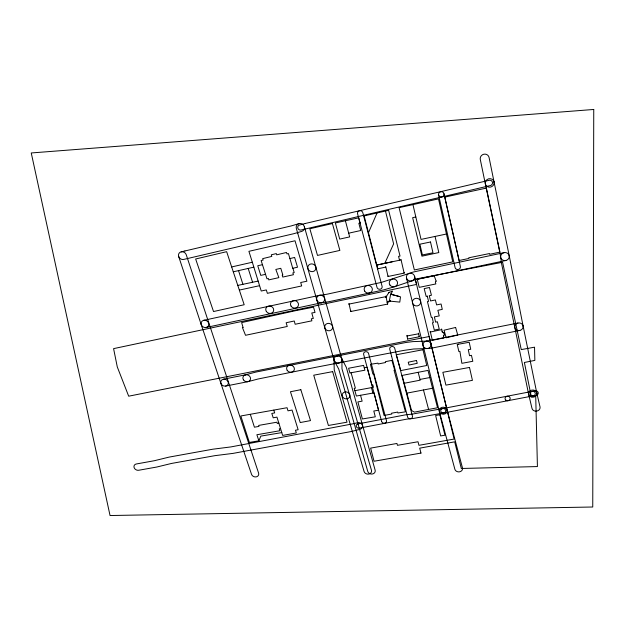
<?xml version="1.0" encoding="UTF-8"?>
<svg xmlns="http://www.w3.org/2000/svg" width="625" height="625" viewBox="0 0 625 625"><rect width="100%" height="100%" fill="white"/><g stroke="black" fill="none" stroke-linecap="round" stroke-linejoin="round"><path stroke-width="0.94" d="M430.234 331.367L432.344 340.305L443.867 337.906L443.453 336.289L444.336 334.812L443.969 332.406M443.867 337.906L443.891 337.211M444.336 334.812L444.359 334.117M443.453 336.289L443.477 335.602M443.945 333.094L442.242 331.961L442.266 331.273M442.242 331.961L441.664 328.961M432.344 340.305L432.383 339.609M406.969 335.336L407.594 339.039L419.219 336.789L419.273 336.141M419.219 336.789L418.539 333.172M407.594 339.039L407.672 338.391M385.75 266.562L388.047 276.484L404.148 273.117L404.234 272.555M404.148 273.117L400.969 259.391M348.945 303.523L350.781 311.508L387.625 304.094L387.219 302.492L390.25 301.094L390.352 300.492M389.375 300.453L389.273 301.055L399.789 302.109L400.508 296.844L391.383 294.398L391.484 293.805M398.953 296.391L391.383 294.398L392.164 290.867M389.273 301.055L390.812 293.602M387.625 304.094L387.734 303.492M387.32 301.891L387.219 302.492L385.914 296.07M386.047 296.578L385.938 297.18L388.922 292.422L392.062 291.461M388.047 276.484L388.148 275.914M385.633 267.117L377.766 268.805L377.883 268.242M377.766 268.805L376.891 264.508M350.781 311.508L350.945 310.898M258.875 440.805L260.812 436.117L281.781 432.609L282.664 435.422L296.32 432.977L295.469 430.227L298.133 429.742L292.062 410.07L288 410.82L287.039 407.719L240.828 415.977L249.375 442.445L258.875 440.805L256.875 434.742L279.875 430.742L279.281 428.82L280.539 428.602M400.883 259.938L376.766 265.062L368.477 232.727L377.055 212.961L388.641 210.336L400.023 256.047L398.562 256.367L399.531 260.227M384.758 263.383L393.617 243.867L385.477 211.078M386.734 296.352L386.016 297.211L385.805 296.664L348.781 304.125M388.68 292.789L389.109 292.297M388.656 301.844L390.25 301.094M408.844 273.531L381.484 282.367L326.766 294.266L319.828 295.258M412.234 280.75L394.805 286.633M409.031 273.461L413.07 272.078L503.984 252.656M412.047 280.82L415.219 279.711L505.938 260.484M394.773 286.641L383.836 289.867L369.305 293.062M298.961 223.648L291.172 225.938L184.914 250.977M245.266 374.875L255.648 372.125L336.93 356.016M248.141 381.617L257.992 379.023L315.742 367.305L403.625 350.43L413.633 349.008L427.117 348.547M203.555 320.352L319.711 295.273M206.336 327.438L321.531 302.773M289.922 258.57L292.727 268.281L297.516 267.203L294.617 257.453L289.922 258.57L288.406 253.547L286.945 253.898L286.5 252.477L276.711 254.828L276.32 253.586L271.305 254.805L271.812 256.398L262.664 258.641L263.125 260.039L261.133 260.531L266.977 278.82L268.383 278.508L268.805 279.875L278.867 277.633L275.836 269.438L280.789 268.312L282.844 275.008L282.227 275.148L282.797 277.055L293.422 274.727L292.883 272.898L294.203 272.609L292.922 268.242M517.961 323.039L426.539 341.133M181.164 251.859L184.898 250.977M519.922 330.43L431.438 348.18L427.383 348.531M377.055 212.961L364.125 215.898L368.477 232.727M231.664 266.945L244.188 304.742L213.531 311.539L195.648 258.992L226.664 251.68L231.664 266.945L252.328 262.234L261.227 291.016L266.32 289.938L267.359 293.32L301.688 285.938L300.688 282.508L306.906 281.219L295.023 240.773L248.914 251.32L252.328 262.234M233.281 271.812L253.844 267.148M412.953 204.625L438.5 198.875L452.758 261.883L414.359 269.969L399.086 207.648L412.953 204.625L421.039 239.414L446.398 234.023M262.5 264.68L257.75 265.75L260.773 275.391L265.578 274.312M345.391 220.75L335.375 222.984L339.703 239.094L349.664 236.906L345.391 220.75L358.758 217.844L360.117 223.023L358.844 223.312L360.727 230.523L348.688 233.195M415.812 216.977L412.641 217.68L421.914 256.172L438.828 252.562L435.055 236.461M239.406 290.078L259.57 285.68M532.141 391.406L446.5 407.867L412.578 414.062L405.516 414.844L357.867 423.938A2.461 2.156 11.9 0 0 356.359 426.625A2.461 2.156 11.9 0 0 359.484 428.109L406.586 419.172L413.641 418.406L447.625 412.227L533.289 395.852M237.852 285.398L258.125 281.078M369.289 293.07L328.781 301.742L321.422 302.789M376.766 265.062L392.266 261.773M430.188 332.055L441.641 329.641M245.539 374.805L223.484 379.211M247.867 381.688L225.602 386.086M420.039 379.422L429.828 377.547L437.523 407.75L414.422 412.125L411.531 410.508L402.086 375.445L428.008 370.391L429.828 377.547M404.203 383.273L420.234 380.164L418.164 372.297M351.102 372.75L349.906 372.977L348.594 368.25L363.602 365.406L364.898 370.195L351.102 372.75L355.383 388.172L354.242 388.375L356.375 396.031L374.016 392.867L378.508 410.242L373.797 411.016L375.297 416.812L362.383 418.953L357.898 401.914L362.133 401.148L360.531 395.273M406.852 393.141L432.492 388.25M336.961 356.016L406.016 342.469L412.82 341.617L426.805 341.117M364.25 367.789L367.07 367.25L371.891 385.062L372.805 384.898L373.445 387.266L354.883 390.688M406.891 335.984L418.484 333.812M281.781 432.609L278.859 423.164L277.266 423.445L276.891 422.203L258.648 425.414L258.953 426.406L254.422 427.195L250.367 414.508M532.258 391.383L535.188 390.875A2.609 2.289 -4.4 0 1 538.219 392.672A2.609 2.289 -4.4 0 1 536.102 395.367L533.172 395.875M390.711 294.195L391.383 294.398M334.461 361.102L338.758 369.133L367.75 471.383A3.82 3.281 10.7 0 0 372.359 474A3.82 3.281 10.7 0 0 375.133 470.141L346.352 367.438L341.461 358.031M220.906 383.367L251.531 474.32A3.742 3.164 19.1 0 0 256.125 476.883A3.742 3.164 19.1 0 0 258.594 473.102L186.273 254.828A4.141 3.727 36.8 0 0 181.219 251.844A4.141 3.727 36.8 0 0 178.68 256.5A4.141 3.727 36.8 0 0 183.766 259.414L293.625 233.742L301.711 231.383A4.211 3.977 29.1 0 0 304.289 226.453A4.211 3.977 29.1 0 0 299.125 223.602A4.211 3.977 29.1 0 0 296.336 228.422L297.805 233.547M201.242 324.664L220.898 383.336M178.664 256.453L201.227 324.633M238.531 270.609L242.93 284.328M273.805 410.172L274.672 412.914L271.812 413.438L273.203 417.812L276.953 417.125L278.859 423.164M248.195 268.43L252.57 282.25M297.805 233.547L334.125 360.297M315.805 266.93L304.344 226.625M315.812 266.953L341.797 358.844M371.461 387.633L372.922 393.016M423.461 389.969L428.617 409.477M528.695 394.477L531.984 408.359A4.094 3.57 -3.8 0 0 536.805 411.078A4.094 3.57 -3.8 0 0 540.016 406.828L536.734 392.781M439.32 411.406L454.852 469.211A3.906 3.344 4 0 0 459.508 471.828A3.906 3.344 4 0 0 462.469 467.898L447.109 410.031M430.953 344.086L414.641 276.383M430.953 344.094L447.133 410.148M438.594 194.953L455.078 267.547A2.695 2.523 -3.9 0 0 458.273 269.469A2.695 2.523 -3.9 0 0 460.352 266.461L444 193.75M485.359 183.961L500.117 253.68L501.602 263.773L528.648 394.25M406.445 277.898L439.297 411.289M494.047 181.914L509.25 255.883A4.344 4.031 -11.5 0 1 503.352 260.367A4.344 4.031 -11.5 0 1 502.289 253.461A4.344 4.031 -11.5 0 1 509.25 255.883M523.086 325.914L509.258 255.945M523.102 325.961L536.789 393.016M485.32 183.797L480.297 159.523A4.516 4.328 -26.8 0 1 483.773 154.234A4.516 4.328 -26.8 0 1 489.07 157.461L494.078 182.078A4.469 4.258 -21.3 0 1 488.156 186.992A4.469 4.258 -21.3 0 1 486.867 179.719A4.469 4.258 -21.3 0 1 494.078 182.078M333.992 359.469L334.227 369.922L364.086 471.477A3.82 3.273 11 0 0 368.703 474.086A3.82 3.273 11 0 0 371.453 470.234L341.984 368.836L341.922 359.672M593.75 109.469L592.75 507.008L110.047 515.531L31.25 152.961L593.75 109.469M436.125 281.094L435.391 282.062L435.836 283.945L419.234 287.359L417.258 279.273L434.188 275.758L436.125 281.094M305.234 223.492L299.508 225.062A2.664 2.523 29.1 0 0 297.836 228.203A2.664 2.523 29.1 0 0 301.164 229.984L490.281 185.57A2.828 2.695 -21.3 0 0 492.453 182.281A2.828 2.695 -21.3 0 0 489.109 180.297L305.234 223.492M353.867 423.648L230.922 446.914L212.773 449.211L169.172 457.094L154.242 460.742L136.32 463.977A3.711 3.062 26 0 0 134.164 467.734A3.711 3.062 26 0 0 138.766 470.25L156.836 467.016L171.578 463.43L214.922 455.656L233.109 453.375L351.711 431.445L359.945 429.312A3.891 3.406 11.9 0 0 362.328 425.063A3.891 3.406 11.9 0 0 357.398 422.727L353.867 423.648M422.992 349.734L396.188 354.766L400.789 370.586L426.758 365.5L422.992 349.734M243.039 327.391L242.43 327.539L245.539 335.289L287.266 326.477L286.141 322.758L294.242 320.992L295.172 324.258L311.883 320.82L311.297 318.836L313.305 318.461L311.789 312.977L315.023 312.438L313.531 307.164L295.336 310.727L241.633 322.578L243.039 327.391M455.609 327.461L444.031 330.219L446.203 337.758L457.75 335.031L455.609 327.461M332.406 223.547L309.852 228.75L317.5 255.422L339.875 250.414L332.406 223.547M420.984 453.086L374.039 461.242L370.625 448.117L396.945 443.461L397.453 445.32L418 441.758L418.938 445.32L454.133 439.062L429.234 336.516L128.68 396.188L117.289 366.945L113.586 348.633L416.586 284.414L415.125 279.156L502.609 262.273L521.258 349.602L534.539 347.18L534.852 360.398L524.383 362.477L531.305 396.688L535.711 395.852L537.422 466.563L461.32 468.484L454.688 441.836L419.703 448.156L420.984 453.086M427.258 296.141L426.148 296.383L424.18 288.625L429.461 287.484L431.422 295.242L429.273 295.711L430.586 300.945L435.398 299.953L436.602 304.906L441.078 304L442.281 309.367L437.883 310.32L439.242 315.898L434.391 316.883L435.609 322.133L437.375 321.766L439.242 329.078L434.328 330.094L432.461 322.797L433.367 322.602L432.133 317.336L431.367 317.484L427.438 301.594L428.57 301.359L427.258 296.141M486.367 188.094L444.789 197.109L459.148 260.484L468.938 258.469L468.75 257.797L489.547 253.539L489.578 254.305L499.922 252.102L486.367 188.094M416.461 360.484L408.25 362.211L409.047 365.039L417.25 363.32L416.461 360.484M430.516 241.984L419.883 244.211L422.375 254.953L432.977 252.773L430.516 241.984M458.344 344.242L457.219 344.461L458.867 351.523L459.883 351.328L461.875 363.328L472.813 361.281L471.453 355.344L469.539 355.711L468.281 349.719L470.742 349.273L469.203 342.281L458.344 344.242M300.828 389.695L290.445 391.742L300.234 422.547L310.508 420.602L300.828 389.695M391.883 360.383L385.383 361.664L385.617 362.516L378.188 363.977L377.953 363.125L370.445 364.336L372.867 374.023L373.648 373.938L384.055 415.453L391.766 414.023L391.539 413.211L397.688 412.07L397.938 412.977L405.453 411.836L394.031 370.18L394.695 370.102L391.883 360.383M332.664 371.633L313.734 375.195L328.406 425.469L347.016 422.188L332.664 371.633M469.492 367.438L442.852 372.305L445.906 385.125L472.438 380.359L469.492 367.438M439.867 414.766L435.625 415.516L440.656 435.945L444.961 435.195L439.867 414.766M381.648 421.461L363.664 354.461A2.547 2.305 11.8 0 1 365.531 351.734A2.547 2.305 11.8 0 1 368.586 353.555L386.461 420.625A2.484 2.18 9.7 0 1 384.633 423.187A2.484 2.18 9.7 0 1 381.648 421.461M359.992 222.914L357.602 213.875A2.695 2.594 17.8 0 1 359.539 210.742A2.695 2.594 17.8 0 1 362.812 212.688L382.086 286.297A2.625 2.453 10.5 0 1 380.172 289.227A2.625 2.453 10.5 0 1 377 287.359L359.992 222.914M391.648 356.484L389.773 349.32A2.562 2.328 8.6 0 1 391.664 346.555A2.562 2.328 8.6 0 1 394.75 348.367L412.445 416.141A2.5 2.203 7.2 0 1 410.586 418.734A2.5 2.203 7.2 0 1 407.586 417.008L391.648 356.484M441.586 412.391A2.523 2.227 4.1 0 0 445.695 411.148A2.523 2.227 4.1 0 0 442.359 408.609A2.523 2.227 4.1 0 0 441.586 412.391M505.938 400.219A2.586 2.273 -2 0 0 510.156 398.891A2.586 2.273 -2 0 0 506.773 396.352A2.586 2.273 -2 0 0 505.938 400.219M201.648 325.523A4 3.555 29.5 0 0 208.398 325.922A4 3.555 29.5 0 0 204.797 320.227A4 3.555 29.5 0 0 201.648 325.523M221.305 384.188A3.898 3.406 24.6 0 0 227.914 384.594A3.898 3.406 24.6 0 0 224.414 379.164A3.898 3.406 24.6 0 0 221.305 384.188M439.523 196.43A2.766 2.672 -10.1 0 0 444.023 194.773A2.766 2.672 -10.1 0 0 440.344 191.852A2.766 2.672 -10.1 0 0 439.523 196.43M325.203 328.773A4.039 3.695 17.1 0 0 332.156 329.094A4.039 3.695 17.1 0 0 328.672 323.359A4.039 3.695 17.1 0 0 325.203 328.773M317.109 300.75A4.086 3.773 19.4 0 0 324.133 301.094A4.086 3.773 19.4 0 0 320.633 295.219A4.086 3.773 19.4 0 0 317.109 300.75M516.281 329.75A4.227 3.812 -6.8 0 0 523.109 327.25A4.227 3.812 -6.8 0 0 517.445 323.195A4.227 3.812 -6.8 0 0 516.281 329.75M413.883 305.047A4.148 3.844 4.6 0 0 420.625 302.82A4.148 3.844 4.6 0 0 415.102 298.492A4.148 3.844 4.6 0 0 413.883 305.047M407.281 279.562A4.188 3.922 4.9 0 0 414.445 278.594A4.188 3.922 4.9 0 0 409.898 273.25A4.188 3.922 4.9 0 0 407.281 279.562M531.047 395.414A2.609 2.289 -4.2 0 0 535.281 393.977A2.609 2.289 -4.2 0 0 531.812 391.5A2.609 2.289 -4.2 0 0 531.047 395.414M389.961 285.07A4.164 3.891 8.1 0 0 397.148 284.695A4.164 3.891 8.1 0 0 393.094 279.039A4.164 3.891 8.1 0 0 389.961 285.07M364.672 291.094A4.133 3.852 12.4 0 0 371.805 291.359A4.133 3.852 12.4 0 0 368.297 285.438A4.133 3.852 12.4 0 0 364.672 291.094M291.047 306.086A4.062 3.727 22.5 0 0 298.008 306.352A4.062 3.727 22.5 0 0 294.398 300.555A4.062 3.727 22.5 0 0 291.047 306.086M266.336 311.453A4.047 3.68 24.9 0 0 273.234 311.711A4.047 3.68 24.9 0 0 269.594 305.961A4.047 3.68 24.9 0 0 266.336 311.453M243.461 379.859A3.914 3.445 23.1 0 0 250.117 380.148A3.914 3.445 23.1 0 0 246.539 374.727A3.914 3.445 23.1 0 0 243.461 379.859M287.172 370.328A3.945 3.523 19.6 0 0 293.93 370.617A3.945 3.523 19.6 0 0 290.406 365.117A3.945 3.523 19.6 0 0 287.172 370.328M529.859 396.281A4.117 3.609 -4.2 0 0 536.711 394.422A4.117 3.609 -4.2 0 0 531.57 390.172A4.117 3.609 -4.2 0 0 529.859 396.281M440.539 413.273A3.984 3.516 4.1 0 0 447.109 411.516A3.984 3.516 4.1 0 0 442 407.344A3.984 3.516 4.1 0 0 440.539 413.273M424.328 347.641A4.086 3.711 4.3 0 0 430.984 345.539A4.086 3.711 4.3 0 0 425.57 341.32A4.086 3.711 4.3 0 0 424.328 347.641M342.68 396.969A3.938 3.492 13.4 0 0 349.453 397.328A3.938 3.492 13.4 0 0 346.094 391.883A3.938 3.492 13.4 0 0 342.68 396.969M334.523 361.203A3.992 3.594 15 0 0 341.391 361.539A3.992 3.594 15 0 0 337.969 355.945A3.992 3.594 15 0 0 334.523 361.203M308.32 269.586A4.141 3.867 22.8 0 0 315.414 269.875A4.141 3.867 22.8 0 0 311.828 263.875A4.141 3.867 22.8 0 0 308.32 269.586"/></g></svg>
